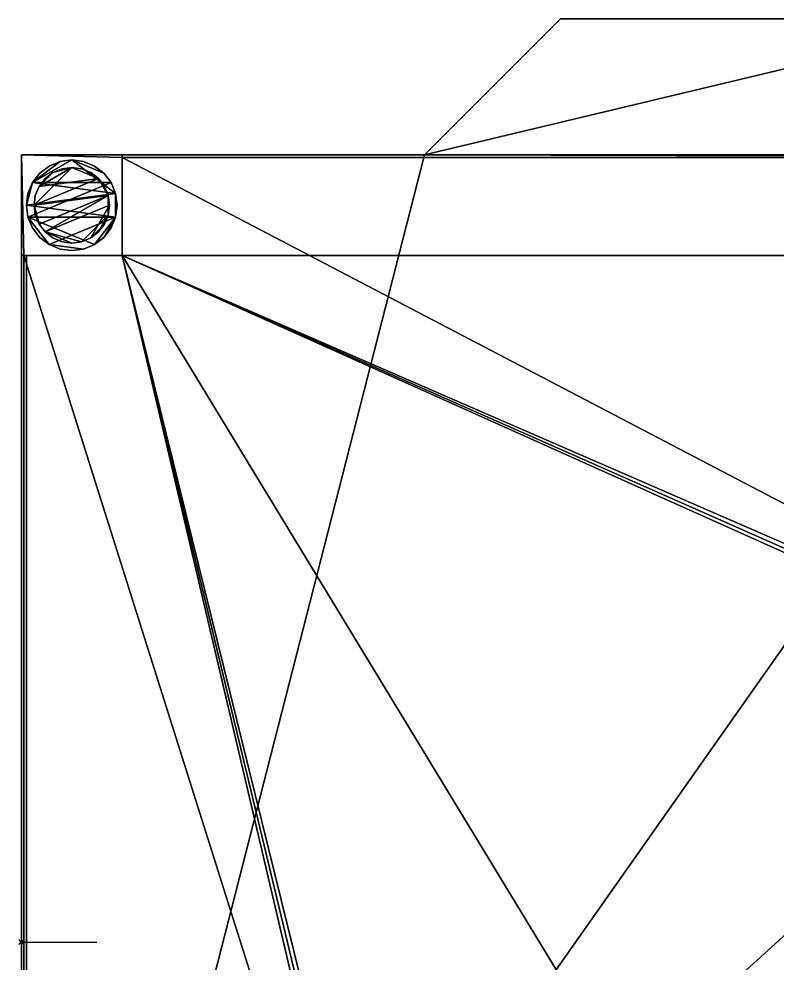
# Model space of a CAD drawing. Header units: millimetres. Extents: x -1 to 1080, y -1245 to 0.
# Drawn here: x -1 to 300, y -374.9 to 0 of the extents above; entities that cross this region are included whole.
import ezdxf

# ---------------------------------------------------------------- set-up
doc = ezdxf.new("R2010")
doc.units = ezdxf.units.MM
doc.header["$PDMODE"] = 35
for name, color, linetype in [('IQ_200_2D', 1, 'Continuous'), ('IQ_200_3D', 1, 'Continuous'), ('IQ_204_2D', 7, 'Continuous')]:
    doc.layers.add(name, color=color, linetype=linetype)
doc.layers.add('IQ_CURTAIN_3D', color=7, linetype='Continuous', transparency=0.9)
doc.layers.add('IQ_INS_3D', color=3, linetype='Continuous', lineweight=25, plot=False)

msp = doc.modelspace()

# ---------------------------------------------------------------- linework, layer by layer
at = {"layer": 'IQ_200_2D', "linetype": 'Continuous'}
for p, q in [((160, -54), (214, 0)), ((214, 0), (386, 0)), ((0, -54), (600, -54)), ((0, -54), (0, -679))]:
    msp.add_line(p, q, dxfattribs=at)
at = {"layer": 'IQ_204_2D'}
msp.add_line((0, -366.5), (30, -366.5), dxfattribs=at)
at = {"layer": 'IQ_CURTAIN_3D'}
for p, q in [((0, -125.25, 898.97), (0, -125.25, 1369.03)), ((0, -170.25, 898.97), (0, -170.25, 1369.03)), ((0, -232.75, 898.97), (0, -232.75, 1369.03)), ((0, -295.25, 898.97), (0, -295.25, 1369.03)), ((0, -357.75, 898.97), (0, -357.75, 1369.03))]:
    msp.add_line(p, q, dxfattribs=at)
at = {"layer": 'IQ_INS_3D'}
msp.add_point((0, -366.5), dxfattribs=at)

# ---------------------------------------------------------------- meshes
at = {"layer": 'IQ_200_3D'}
mesh = msp.add_polyface(dxfattribs=at)
corners = [(0, -54, 1450), (0, -679, 1450), (600, -679, 1450), (600, -54, 1450), (440, -54, 1450), (386, 0, 1450), (214, 0, 1450), (160, -54, 1450)]
mesh.append_faces([[corners[k] for k in face] for face in [(4, 1, 2, 3), (1, 7, 0), (7, 5, 6)]], dxfattribs={"vtx0": -1})
mesh.append_faces([[corners[k] for k in face] for face in [(4, 5, 7, 1)]], dxfattribs={"vtx1": -1, "vtx2": -1, "vtx3": -1})
mesh = msp.add_polyface(dxfattribs=at)
corners = [(600, -54, 725), (600, -679, 725), (560, -679, 725), (560, -725, 725), (40, -725, 725), (40, -679, 725), (0, -679, 725), (0, -54, 725), (160, -54, 725), (214, 0, 725), (386, 0, 725), (440, -54, 725), (1, -639, 725), (40, -639, 725), (40, -678, 725), (560, -678, 725), (560, -639, 725), (599, -639, 725), (599, -94, 725), (560, -94, 725), (560, -55, 725), (40, -55, 725), (40, -94, 725), (1, -94, 725)]
mesh.append_faces([[corners[k] for k in face] for face in [(11, 8, 9, 10)]], dxfattribs={"vtx0": -1})
mesh.append_faces([[corners[k] for k in face] for face in [(23, 7, 21, 22), (20, 0, 18, 19)]], dxfattribs={"vtx0": -1, "vtx1": -1})
mesh.append_faces([[corners[k] for k in face] for face in [(6, 12, 14, 5)]], dxfattribs={"vtx0": -1, "vtx1": -1, "vtx2": -1})
mesh.append_faces([[corners[k] for k in face] for face in [(20, 8, 11, 0)]], dxfattribs={"vtx0": -1, "vtx1": -1, "vtx3": -1})
mesh.append_faces([[corners[k] for k in face] for face in [(7, 23, 12, 6), (8, 20, 21, 7)]], dxfattribs={"vtx0": -1, "vtx2": -1})
mesh.append_faces([[corners[k] for k in face] for face in [(2, 4, 5, 15)]], dxfattribs={"vtx0": -1, "vtx2": -1, "vtx3": -1})
mesh.append_faces([[corners[k] for k in face] for face in [(13, 14, 12)]], dxfattribs={"vtx1": -1})
mesh.append_faces([[corners[k] for k in face] for face in [(14, 15, 5)]], dxfattribs={"vtx1": -1, "vtx2": -1})
mesh.append_faces([[corners[k] for k in face] for face in [(1, 2, 15, 17)]], dxfattribs={"vtx1": -1, "vtx2": -1, "vtx3": -1})
mesh.append_faces([[corners[k] for k in face] for face in [(17, 18, 0, 1)]], dxfattribs={"vtx1": -1, "vtx3": -1})
mesh.append_faces([[corners[k] for k in face] for face in [(15, 16, 17), (2, 3, 4)]], dxfattribs={"vtx2": -1})
mesh = msp.add_polyface(dxfattribs=at)
corners = [(214, 0, 1450), (214, 0, 725), (160, -54, 725), (160, -54, 1450)]
mesh.append_faces([[corners[k] for k in face] for face in [(0, 1, 2, 3)]])
mesh = msp.add_polyface(dxfattribs=at)
corners = [(386, 0, 1450), (386, 0, 725), (214, 0, 725), (214, 0, 1450)]
mesh.append_faces([[corners[k] for k in face] for face in [(0, 1, 2, 3)]])
mesh = msp.add_polyface(dxfattribs=at)
corners = [(600, -54, 1450), (600, -54, 725), (440, -54, 725), (440, -54, 1450), (0, -54, 725), (0, -54, 1450), (160, -54, 1450), (160, -54, 725)]
mesh.append_faces([[corners[k] for k in face] for face in [(2, 3, 0, 1), (4, 5, 6, 7)]])
mesh = msp.add_polyface(dxfattribs=at)
corners = [(0, -54, 725), (0, -94, 725), (40, -94, 725), (40, -54, 725)]
mesh.append_faces([[corners[k] for k in face] for face in [(0, 1, 2, 3)]])
mesh = msp.add_polyface(dxfattribs=at)
corners = [(40, -94, 75), (0, -94, 75), (0, -54, 75), (40, -54, 75)]
mesh.append_faces([[corners[k] for k in face] for face in [(0, 1, 2, 3)]])
mesh = msp.add_polyface(dxfattribs=at)
corners = [(40, -54, 725), (40, -54, 75), (0, -54, 75), (0, -54, 725)]
mesh.append_faces([[corners[k] for k in face] for face in [(0, 1, 2, 3)]])
mesh = msp.add_polyface(dxfattribs=at)
corners = [(0, -54, 725), (0, -54, 75), (0, -94, 75), (0, -94, 725)]
mesh.append_faces([[corners[k] for k in face] for face in [(0, 1, 2, 3)]])
mesh = msp.add_polyface(dxfattribs=at)
corners = [(0, -54, 1450), (0, -679, 1450), (0, -679, 725), (0, -54, 725), (0, -639, 850), (0, -639, 1370), (0, -94, 1370), (0, -94, 850)]
mesh.append_faces([[corners[k] for k in face] for face in [(0, 6, 5, 1), (3, 7, 6, 0)]], dxfattribs={"vtx0": -1, "vtx2": -1})
mesh.append_faces([[corners[k] for k in face] for face in [(2, 1, 5, 4), (3, 2, 4, 7)]], dxfattribs={"vtx1": -1, "vtx3": -1})
mesh = msp.add_polyface(dxfattribs=at)
corners = [(1, -639, 201.37), (1, -94, 201.37), (40, -94, 201.37), (40, -55, 201.37), (560, -55, 201.37), (560, -94, 201.37), (599, -94, 201.37), (599, -639, 201.37), (560, -639, 201.37), (560, -678, 201.37), (40, -678, 201.37), (40, -639, 201.37), (141, -553.9, 201.37), (141.34, -556.49, 201.37), (142.34, -558.9, 201.37), (143.93, -560.97, 201.37), (146, -562.56, 201.37), (148.41, -563.56, 201.37), (151, -563.9, 201.37), (153.59, -563.56, 201.37), (156, -562.56, 201.37), (158.07, -560.97, 201.37), (159.66, -558.9, 201.37), (160.66, -556.49, 201.37), (161, -553.9, 201.37), (160.66, -551.31, 201.37), (159.66, -548.9, 201.37), (158.07, -546.83, 201.37), (156, -545.24, 201.37), (153.59, -544.24, 201.37), (151, -543.9, 201.37), (148.41, -544.24, 201.37), (146, -545.24, 201.37), (143.93, -546.83, 201.37), (142.34, -548.9, 201.37), (141.34, -551.31, 201.37), (201, -553.9, 201.37), (201.34, -556.49, 201.37), (202.34, -558.9, 201.37), (203.93, -560.97, 201.37), (206, -562.56, 201.37), (208.41, -563.56, 201.37), (211, -563.9, 201.37), (213.59, -563.56, 201.37), (216, -562.56, 201.37), (218.07, -560.97, 201.37), (219.66, -558.9, 201.37), (220.66, -556.49, 201.37), (221, -553.9, 201.37), (220.66, -551.31, 201.37), (219.66, -548.9, 201.37), (218.07, -546.83, 201.37), (216, -545.24, 201.37), (213.59, -544.24, 201.37), (211, -543.9, 201.37), (208.41, -544.24, 201.37), (206, -545.24, 201.37), (203.93, -546.83, 201.37), (202.34, -548.9, 201.37), (201.34, -551.31, 201.37), (291, -523.9, 201.37), (291.34, -526.49, 201.37), (292.34, -528.9, 201.37), (293.93, -530.97, 201.37), (296, -532.56, 201.37), (298.41, -533.56, 201.37), (301, -533.9, 201.37), (303.59, -533.56, 201.37), (306, -532.56, 201.37), (308.07, -530.97, 201.37), (309.66, -528.9, 201.37), (310.66, -526.49, 201.37), (311, -523.9, 201.37), (310.66, -521.31, 201.37), (309.66, -518.9, 201.37), (308.07, -516.83, 201.37), (306, -515.24, 201.37), (303.59, -514.24, 201.37), (301, -513.9, 201.37), (298.41, -514.24, 201.37), (296, -515.24, 201.37), (293.93, -516.83, 201.37), (292.34, -518.9, 201.37), (291.34, -521.31, 201.37), (447.9, -277, 201.37), (448.24, -279.59, 201.37), (449.24, -282, 201.37), (450.83, -284.07, 201.37), (452.9, -285.66, 201.37), (455.31, -286.66, 201.37), (457.9, -287, 201.37), (460.49, -286.66, 201.37), (462.9, -285.66, 201.37), (464.97, -284.07, 201.37), (466.56, -282, 201.37), (467.56, -279.59, 201.37), (467.9, -277, 201.37), (467.56, -274.41, 201.37), (466.56, -272, 201.37), (464.97, -269.93, 201.37), (462.9, -268.34, 201.37), (460.49, -267.34, 201.37), (457.9, -267, 201.37), (455.31, -267.34, 201.37), (452.9, -268.34, 201.37), (450.83, -269.93, 201.37), (449.24, -272, 201.37), (448.24, -274.41, 201.37)]
mesh.append_faces([[corners[k] for k in face] for face in [(70, 8, 69), (71, 8, 70), (62, 49, 61), (102, 5, 101), (95, 7, 94), (85, 79, 84), (92, 8, 91), (21, 40, 20), (14, 11, 13), (58, 27, 57), (35, 0, 34)]], dxfattribs={"vtx0": -1, "vtx1": -1})
mesh.append_faces([[corners[k] for k in face] for face in [(80, 2, 84, 79)]], dxfattribs={"vtx0": -1, "vtx1": -1, "vtx2": -1})
mesh.append_faces([[corners[k] for k in face] for face in [(80, 54, 30, 2)]], dxfattribs={"vtx0": -1, "vtx1": -1, "vtx2": -1, "vtx3": -1})
mesh.append_faces([[corners[k] for k in face] for face in [(50, 60, 61, 49), (52, 82, 83, 51), (54, 80, 81, 53), (51, 83, 60, 50), (104, 4, 5, 103), (6, 97, 98), (2, 107, 84), (53, 81, 82, 52), (20, 40, 41, 19), (11, 16, 17, 10), (28, 56, 57, 27), (29, 55, 56, 28), (2, 30, 31)]], dxfattribs={"vtx0": -1, "vtx2": -1})
mesh.append_faces([[corners[k] for k in face] for face in [(44, 66, 67, 9), (8, 72, 73, 91)]], dxfattribs={"vtx0": -1, "vtx2": -1, "vtx3": -1})
mesh.append_faces([[corners[k] for k in face] for face in [(67, 68, 9), (71, 72, 8), (96, 97, 6), (93, 94, 7), (100, 101, 5), (99, 100, 5), (102, 103, 5), (106, 107, 2), (42, 43, 10), (44, 45, 66), (18, 19, 10), (17, 18, 10), (15, 16, 11), (14, 15, 11), (12, 13, 11), (31, 32, 2)]], dxfattribs={"vtx1": -1, "vtx2": -1})
mesh.append_faces([[corners[k] for k in face] for face in [(41, 42, 10, 19)]], dxfattribs={"vtx1": -1, "vtx2": -1, "vtx3": -1})
mesh.append_faces([[corners[k] for k in face] for face in [(8, 9, 68, 69), (7, 8, 92, 93), (74, 75, 89, 90), (73, 74, 90, 91), (75, 76, 88, 89), (65, 66, 45, 46), (64, 65, 46, 47), (62, 63, 48, 49), (63, 64, 47, 48), (78, 79, 85, 86), (77, 78, 86, 87), (76, 77, 87, 88), (95, 96, 6, 7), (5, 6, 98, 99), (104, 105, 3, 4), (105, 106, 2, 3), (43, 44, 9, 10), (39, 40, 21, 22), (38, 39, 22, 23), (37, 38, 23, 24), (36, 37, 24, 25), (35, 12, 11, 0), (59, 36, 25, 26), (58, 59, 26, 27), (54, 55, 29, 30), (32, 33, 1, 2), (33, 34, 0, 1)]], dxfattribs={"vtx1": -1, "vtx3": -1})
mesh = msp.add_polyface(dxfattribs=at)
corners = [(2, -74, 5), (2.61, -78.66, 5), (4.41, -83, 5), (7.27, -86.73, 5), (11, -89.59, 5), (15.34, -91.39, 5), (20, -92, 5), (24.66, -91.39, 5), (29, -89.59, 5), (32.73, -86.73, 5), (35.59, -83, 5), (37.39, -78.66, 5), (38, -74, 5), (37.39, -69.34, 5), (35.59, -65, 5), (32.73, -61.27, 5), (29, -58.41, 5), (24.66, -56.61, 5), (20, -56, 5), (15.34, -56.61, 5), (11, -58.41, 5), (7.27, -61.27, 5), (4.41, -65, 5), (2.61, -69.34, 5)]
mesh.append_faces([[corners[k] for k in face] for face in [(11, 8, 9, 10)]], dxfattribs={"vtx0": -1})
mesh.append_faces([[corners[k] for k in face] for face in [(4, 7, 8, 11), (11, 0, 1, 4), (13, 18, 19, 22)]], dxfattribs={"vtx0": -1, "vtx2": -1, "vtx3": -1})
mesh.append_faces([[corners[k] for k in face] for face in [(0, 11, 12, 13)]], dxfattribs={"vtx0": -1, "vtx3": -1})
mesh.append_faces([[corners[k] for k in face] for face in [(2, 3, 4, 1), (16, 17, 18, 15)]], dxfattribs={"vtx2": -1})
mesh.append_faces([[corners[k] for k in face] for face in [(13, 14, 15, 18), (22, 23, 0, 13)]], dxfattribs={"vtx2": -1, "vtx3": -1})
mesh.append_faces([[corners[k] for k in face] for face in [(4, 5, 6, 7), (19, 20, 21, 22)]], dxfattribs={"vtx3": -1})
mesh = msp.add_polyface(dxfattribs=at)
corners = [(2, -74), (2.61, -69.34), (4.41, -65), (7.27, -61.27), (11, -58.41), (15.34, -56.61), (20, -56), (24.66, -56.61), (29, -58.41), (32.73, -61.27), (35.59, -65), (37.39, -69.34), (38, -74), (37.39, -78.66), (35.59, -83), (32.73, -86.73), (29, -89.59), (24.66, -91.39), (20, -92), (15.34, -91.39), (11, -89.59), (7.27, -86.73), (4.41, -83), (2.61, -78.66)]
mesh.append_faces([[corners[k] for k in face] for face in [(2, 0, 1), (15, 13, 14), (13, 11, 12)]], dxfattribs={"vtx0": -1})
mesh.append_faces([[corners[k] for k in face] for face in [(16, 23, 13, 15)]], dxfattribs={"vtx0": -1, "vtx1": -1, "vtx2": -1})
mesh.append_faces([[corners[k] for k in face] for face in [(2, 10, 23, 0)]], dxfattribs={"vtx0": -1, "vtx1": -1, "vtx3": -1})
mesh.append_faces([[corners[k] for k in face] for face in [(2, 5, 6)]], dxfattribs={"vtx0": -1, "vtx2": -1})
mesh.append_faces([[corners[k] for k in face] for face in [(23, 10, 11, 13), (23, 16, 17, 20)]], dxfattribs={"vtx0": -1, "vtx2": -1, "vtx3": -1})
mesh.append_faces([[corners[k] for k in face] for face in [(9, 10, 2, 6)]], dxfattribs={"vtx1": -1, "vtx2": -1, "vtx3": -1})
mesh.append_faces([[corners[k] for k in face] for face in [(3, 4, 5, 2), (18, 19, 20, 17)]], dxfattribs={"vtx2": -1})
mesh.append_faces([[corners[k] for k in face] for face in [(6, 7, 8, 9), (20, 21, 22, 23)]], dxfattribs={"vtx3": -1})
mesh = msp.add_polyface(dxfattribs=at)
corners = [(2, -74, 5), (2.61, -69.34, 5), (4.41, -65, 5), (7.27, -61.27, 5), (11, -58.41, 5), (15.34, -56.61, 5), (20, -56, 5), (24.66, -56.61, 5), (29, -58.41, 5), (32.73, -61.27, 5), (35.59, -65, 5), (37.39, -69.34, 5), (38, -74, 5), (38, -74), (37.39, -69.34), (35.59, -65), (32.73, -61.27), (29, -58.41), (24.66, -56.61), (20, -56), (15.34, -56.61), (11, -58.41), (7.27, -61.27), (4.41, -65), (2.61, -69.34), (2, -74)]
mesh.append_faces([[corners[k] for k in face] for face in [(13, 14, 11, 12), (0, 1, 24, 25)]], dxfattribs={"vtx1": -1})
mesh.append_faces([[corners[k] for k in face] for face in [(14, 15, 10, 11), (16, 17, 8, 9), (15, 16, 9, 10), (17, 18, 7, 8), (6, 7, 18, 19), (19, 20, 5, 6), (20, 21, 4, 5), (22, 23, 2, 3), (21, 22, 3, 4), (23, 24, 1, 2)]], dxfattribs={"vtx1": -1, "vtx3": -1})
mesh = msp.add_polyface(dxfattribs=at)
corners = [(40, -94, 725), (40, -94, 75), (40, -54, 75), (40, -54, 725)]
mesh.append_faces([[corners[k] for k in face] for face in [(0, 1, 2, 3)]])
mesh = msp.add_polyface(dxfattribs=at)
corners = [(40, -55, 201.37), (40, -55, 725), (560, -55, 725), (560, -55, 201.37)]
mesh.append_faces([[corners[k] for k in face] for face in [(0, 1, 2, 3)]])
mesh = msp.add_polyface(dxfattribs=at)
corners = [(40, -94, 201.37), (40, -94, 725), (40, -55, 725), (40, -55, 201.37)]
mesh.append_faces([[corners[k] for k in face] for face in [(0, 1, 2, 3)]])
mesh = msp.add_polyface(dxfattribs=at)
corners = [(5, -74, 75), (5.51, -77.88, 75), (7.01, -81.5, 75), (9.39, -84.61, 75), (12.5, -86.99, 75), (16.12, -88.49, 75), (20, -89, 75), (23.88, -88.49, 75), (27.5, -86.99, 75), (30.61, -84.61, 75), (32.99, -81.5, 75), (34.49, -77.88, 75), (35, -74, 75), (34.49, -70.12, 75), (32.99, -66.5, 75), (30.61, -63.39, 75), (27.5, -61.01, 75), (23.88, -59.51, 75), (20, -59, 75), (16.12, -59.51, 75), (12.5, -61.01, 75), (9.39, -63.39, 75), (7.01, -66.5, 75), (5.51, -70.12, 75)]
mesh.append_faces([[corners[k] for k in face] for face in [(10, 8, 9), (22, 20, 21)]], dxfattribs={"vtx0": -1})
mesh.append_faces([[corners[k] for k in face] for face in [(7, 3, 6)]], dxfattribs={"vtx0": -1, "vtx1": -1})
mesh.append_faces([[corners[k] for k in face] for face in [(22, 15, 18, 20)]], dxfattribs={"vtx0": -1, "vtx1": -1, "vtx2": -1, "vtx3": -1})
mesh.append_faces([[corners[k] for k in face] for face in [(13, 2, 3, 12)]], dxfattribs={"vtx0": -1, "vtx2": -1})
mesh.append_faces([[corners[k] for k in face] for face in [(3, 7, 8, 12)]], dxfattribs={"vtx0": -1, "vtx2": -1, "vtx3": -1})
mesh.append_faces([[corners[k] for k in face] for face in [(17, 18, 15, 16), (19, 20, 18)]], dxfattribs={"vtx1": -1})
mesh.append_faces([[corners[k] for k in face] for face in [(11, 12, 8, 10)]], dxfattribs={"vtx1": -1, "vtx2": -1})
mesh.append_faces([[corners[k] for k in face] for face in [(4, 5, 6, 3)]], dxfattribs={"vtx2": -1})
mesh.append_faces([[corners[k] for k in face] for face in [(0, 1, 2, 13), (13, 14, 15, 0), (22, 23, 0, 15)]], dxfattribs={"vtx2": -1, "vtx3": -1})
mesh = msp.add_polyface(dxfattribs=at)
corners = [(5, -74, 5), (5.51, -70.12, 5), (7.01, -66.5, 5), (9.39, -63.39, 5), (12.5, -61.01, 5), (16.12, -59.51, 5), (20, -59, 5), (23.88, -59.51, 5), (27.5, -61.01, 5), (30.61, -63.39, 5), (32.99, -66.5, 5), (34.49, -70.12, 5), (35, -74, 5), (34.49, -77.88, 5), (32.99, -81.5, 5), (30.61, -84.61, 5), (27.5, -86.99, 5), (23.88, -88.49, 5), (20, -89, 5), (16.12, -88.49, 5), (12.5, -86.99, 5), (9.39, -84.61, 5), (7.01, -81.5, 5), (5.51, -77.88, 5)]
mesh.append_faces([[corners[k] for k in face] for face in [(9, 6, 7, 8), (4, 2, 3), (15, 13, 14)]], dxfattribs={"vtx0": -1})
mesh.append_faces([[corners[k] for k in face] for face in [(18, 21, 17)]], dxfattribs={"vtx0": -1, "vtx1": -1})
mesh.append_faces([[corners[k] for k in face] for face in [(22, 0, 11, 21)]], dxfattribs={"vtx0": -1, "vtx1": -1, "vtx2": -1})
mesh.append_faces([[corners[k] for k in face] for face in [(0, 6, 9, 11), (21, 11, 13, 17)]], dxfattribs={"vtx0": -1, "vtx1": -1, "vtx2": -1, "vtx3": -1})
mesh.append_faces([[corners[k] for k in face] for face in [(23, 0, 22), (12, 13, 11)]], dxfattribs={"vtx1": -1})
mesh.append_faces([[corners[k] for k in face] for face in [(16, 17, 13, 15)]], dxfattribs={"vtx1": -1, "vtx2": -1})
mesh.append_faces([[corners[k] for k in face] for face in [(9, 10, 11)]], dxfattribs={"vtx2": -1})
mesh.append_faces([[corners[k] for k in face] for face in [(4, 5, 6, 2), (0, 1, 2, 6)]], dxfattribs={"vtx2": -1, "vtx3": -1})
mesh.append_faces([[corners[k] for k in face] for face in [(18, 19, 20, 21)]], dxfattribs={"vtx3": -1})
mesh = msp.add_polyface(dxfattribs=at)
corners = [(5, -74, 75), (5.51, -70.12, 75), (7.01, -66.5, 75), (9.39, -63.39, 75), (12.5, -61.01, 75), (16.12, -59.51, 75), (20, -59, 75), (23.88, -59.51, 75), (27.5, -61.01, 75), (30.61, -63.39, 75), (32.99, -66.5, 75), (34.49, -70.12, 75), (35, -74, 75), (35, -74, 5), (34.49, -70.12, 5), (32.99, -66.5, 5), (30.61, -63.39, 5), (27.5, -61.01, 5), (23.88, -59.51, 5), (20, -59, 5), (16.12, -59.51, 5), (12.5, -61.01, 5), (9.39, -63.39, 5), (7.01, -66.5, 5), (5.51, -70.12, 5), (5, -74, 5)]
mesh.append_faces([[corners[k] for k in face] for face in [(1, 24, 25, 0)]], dxfattribs={"vtx0": -1})
mesh.append_faces([[corners[k] for k in face] for face in [(8, 17, 18, 7), (9, 16, 17, 8), (7, 18, 19, 6), (15, 10, 11, 14), (5, 20, 21, 4), (4, 21, 22, 3), (2, 23, 24, 1), (3, 22, 23, 2), (20, 5, 6, 19)]], dxfattribs={"vtx0": -1, "vtx2": -1})
mesh.append_faces([[corners[k] for k in face] for face in [(13, 14, 11, 12)]], dxfattribs={"vtx1": -1})
mesh.append_faces([[corners[k] for k in face] for face in [(9, 10, 15, 16)]], dxfattribs={"vtx1": -1, "vtx3": -1})
mesh = msp.add_polyface(dxfattribs=at)
corners = [(38, -74, 5), (37.39, -78.66, 5), (35.59, -83, 5), (32.73, -86.73, 5), (29, -89.59, 5), (24.66, -91.39, 5), (20, -92, 5), (15.34, -91.39, 5), (11, -89.59, 5), (7.27, -86.73, 5), (4.41, -83, 5), (2.61, -78.66, 5), (2, -74, 5), (2, -74), (2.61, -78.66), (4.41, -83), (7.27, -86.73), (11, -89.59), (15.34, -91.39), (20, -92), (24.66, -91.39), (29, -89.59), (32.73, -86.73), (35.59, -83), (37.39, -78.66), (38, -74)]
mesh.append_faces([[corners[k] for k in face] for face in [(13, 14, 11, 12), (0, 1, 24, 25)]], dxfattribs={"vtx1": -1})
mesh.append_faces([[corners[k] for k in face] for face in [(14, 15, 10, 11), (16, 17, 8, 9), (15, 16, 9, 10), (17, 18, 7, 8), (6, 7, 18, 19), (19, 20, 5, 6), (20, 21, 4, 5), (22, 23, 2, 3), (21, 22, 3, 4), (23, 24, 1, 2)]], dxfattribs={"vtx1": -1, "vtx3": -1})
mesh = msp.add_polyface(dxfattribs=at)
corners = [(35, -74, 75), (34.49, -77.88, 75), (32.99, -81.5, 75), (30.61, -84.61, 75), (27.5, -86.99, 75), (23.88, -88.49, 75), (20, -89, 75), (16.12, -88.49, 75), (12.5, -86.99, 75), (9.39, -84.61, 75), (7.01, -81.5, 75), (5.51, -77.88, 75), (5, -74, 75), (5, -74, 5), (5.51, -77.88, 5), (7.01, -81.5, 5), (9.39, -84.61, 5), (12.5, -86.99, 5), (16.12, -88.49, 5), (20, -89, 5), (23.88, -88.49, 5), (27.5, -86.99, 5), (30.61, -84.61, 5), (32.99, -81.5, 5), (34.49, -77.88, 5), (35, -74, 5)]
mesh.append_faces([[corners[k] for k in face] for face in [(1, 24, 25, 0)]], dxfattribs={"vtx0": -1})
mesh.append_faces([[corners[k] for k in face] for face in [(11, 14, 15, 10), (10, 15, 16, 9), (8, 17, 18, 7), (9, 16, 17, 8), (7, 18, 19, 6), (5, 20, 21, 4), (4, 21, 22, 3), (2, 23, 24, 1), (3, 22, 23, 2), (20, 5, 6, 19)]], dxfattribs={"vtx0": -1, "vtx2": -1})
mesh.append_faces([[corners[k] for k in face] for face in [(12, 13, 14, 11)]], dxfattribs={"vtx2": -1})
mesh = msp.add_polyface(dxfattribs=at)
corners = [(0, -639, 850), (600, -639, 850), (600, -94, 850), (0, -94, 850), (0, -94, 850), (0, -94, 850), (0, -639, 850), (0, -639, 850)]
mesh.append_faces([[corners[k] for k in face] for face in [(1, 2, 7, 0), (6, 7, 4, 5)]], dxfattribs={"vtx1": -1})
mesh.append_faces([[corners[k] for k in face] for face in [(2, 3, 4, 7)]], dxfattribs={"vtx2": -1, "vtx3": -1})
mesh = msp.add_polyface(dxfattribs=at)
corners = [(0, -94, 850), (600, -94, 850), (600, -94, 1370), (0, -94, 1370), (0, -94, 910)]
mesh.append_faces([[corners[k] for k in face] for face in [(1, 2, 4, 0)]], dxfattribs={"vtx1": -1})
mesh.append_faces([[corners[k] for k in face] for face in [(2, 3, 4)]], dxfattribs={"vtx2": -1})
mesh = msp.add_polyface(dxfattribs=at)
corners = [(0, -639, 1370), (0, -94, 1370), (600, -94, 1370), (600, -639, 1370)]
mesh.append_faces([[corners[k] for k in face] for face in [(0, 1, 2, 3)]])
mesh = msp.add_polyface(dxfattribs=at)
corners = [(0, -94, 725), (0, -94, 75), (40, -94, 75), (40, -94, 725)]
mesh.append_faces([[corners[k] for k in face] for face in [(0, 1, 2, 3)]])
mesh = msp.add_polyface(dxfattribs=at)
corners = [(1, -94, 201.37), (1, -94, 725), (40, -94, 725), (40, -94, 201.37)]
mesh.append_faces([[corners[k] for k in face] for face in [(0, 1, 2, 3)]])
mesh = msp.add_polyface(dxfattribs=at)
corners = [(1, -639, 201.37), (1, -639, 725), (1, -94, 725), (1, -94, 201.37)]
mesh.append_faces([[corners[k] for k in face] for face in [(0, 1, 2, 3)]])
at = {"layer": 'IQ_CURTAIN_3D'}
mesh = msp.add_polyface(dxfattribs=at)
corners = [(2, -639, 898.97), (0, -639, 898.97), (0, -94, 898.97), (2, -94, 898.97)]
mesh.append_faces([[corners[k] for k in face] for face in [(0, 1, 2, 3)]])
mesh = msp.add_polyface(dxfattribs=at)
corners = [(0, -94, 1370), (0, -639, 1370), (2, -639, 1370), (2, -94, 1370)]
mesh.append_faces([[corners[k] for k in face] for face in [(0, 1, 2, 3)]])
mesh = msp.add_polyface(dxfattribs=at)
corners = [(0, -94, 1370), (0, -94, 898.97), (0, -639, 898.97), (0, -639, 1370)]
mesh.append_faces([[corners[k] for k in face] for face in [(0, 1, 2, 3)]])
mesh = msp.add_polyface(dxfattribs=at)
corners = [(2, -94, 1370), (2, -94, 898.97), (0, -94, 898.97), (0, -94, 1370)]
mesh.append_faces([[corners[k] for k in face] for face in [(0, 1, 2, 3)]])
mesh = msp.add_polyface(dxfattribs=at)
corners = [(2, -639, 1370), (2, -639, 898.97), (2, -94, 898.97), (2, -94, 1370)]
mesh.append_faces([[corners[k] for k in face] for face in [(0, 1, 2, 3)]])

doc.saveas('drawing.dxf')
